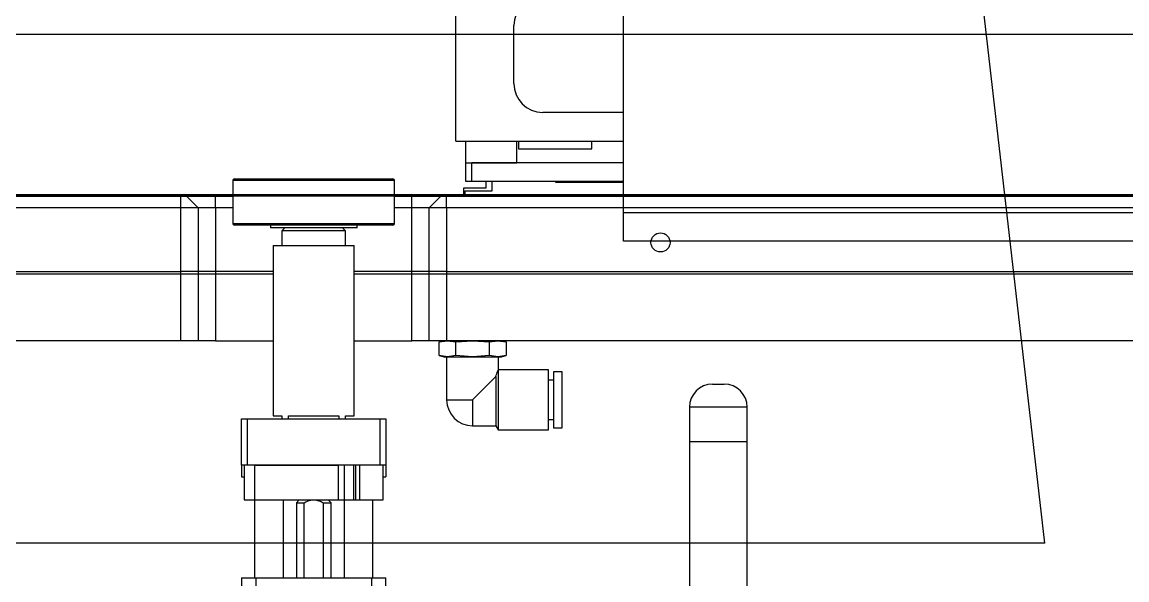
# Model space of a CAD drawing. Extents: x 500 to 100500, y -14500 to 21140.
# Drawn here: x 13707.8 to 13898.9, y -7054.4 to -6957.9 of the extents above; entities that cross this region are included whole.
import ezdxf

# ---------------------------------------------------------------- set-up
doc = ezdxf.new("R2010")
doc.units = 0
doc.linetypes.add('CENTER', pattern=[10.16, 6.35, -1.27, 1.27, -1.27])
doc.layers.get('0').update_dxf_attribs({"linetype": 'CONTINUOUS'})
for name, color, linetype in [('Center', 1, 'CENTER'), ('D', 7, 'CONTINUOUS'), ('M06SMMF-001B', 7, 'CONTINUOUS')]:
    doc.layers.add(name, color=color, linetype=linetype)

# ---------------------------------------------------------------- blocks, each defined once
blk = doc.blocks.new('KSKDKFK')
at = {"layer": 'M06SMMF-001B'}
blk.add_line((-18468.91, -26698.19, -63.77), (-15968.91, -26698.19, -63.77), dxfattribs=at)
blk = doc.blocks.new('LP F')
at = {"color": 2}
for p, q in [((14371.57, -93593.54), (14373.57, -93593.54)), ((14367.57, -93597.54), (14367.57, -93603.54)), ((14377.57, -93597.54), (14367.57, -93597.54)), ((14377.57, -93603.54), (14377.57, -93597.54)), ((14367.57, -93603.54), (14367.57, -93667.03)), ((14377.57, -93603.54), (14367.57, -93603.54)), ((14377.57, -93667.03), (14377.57, -93603.54))]:
    blk.add_line(p, q, dxfattribs=at)
for centre, start, end in [((14371.57, -93597.54), 90, 180), ((14373.57, -93597.54), 0, 90)]:
    blk.add_arc(centre, 4, start, end, dxfattribs=at)
blk = doc.blocks.new('SP F')
at = {"color": 3}
for p, q in [((14850.62, -97455.61), (14850.62, -97463.01)), ((14878.62, -97455.61), (14850.62, -97455.61)), ((14850.92, -97455.31), (14878.32, -97455.31)), ((14878.62, -97463.01), (14878.62, -97455.61)), ((14686.62, -97458.31), (14841.62, -97458.31)), ((14841.62, -97460.31), (14841.62, -97458.31)), ((14841.62, -97458.31), (14842.62, -97458.31)), ((14844.62, -97460.31), (14842.62, -97458.31)), ((14842.62, -97458.31), (14847.62, -97458.31)), ((14847.62, -97460.31), (14847.62, -97458.31)), ((14847.62, -97458.31), (14850.62, -97458.31)), ((14878.62, -97458.31), (14881.62, -97458.31)), ((14881.62, -97460.31), (14881.62, -97458.31)), ((14881.62, -97458.31), (14886.62, -97458.31)), ((14884.62, -97460.31), (14886.62, -97458.31)), ((14886.62, -97458.31), (14887.62, -97458.31)), ((14887.62, -97460.31), (14887.62, -97458.31)), ((14887.62, -97458.31), (15299.12, -97458.31)), ((14841.62, -97460.31), (14686.62, -97460.31)), ((14844.62, -97460.31), (14841.62, -97460.31)), ((14841.62, -97471.31), (14841.62, -97460.31)), ((14844.62, -97460.31), (14844.62, -97471.31)), ((14847.62, -97460.31), (14844.62, -97460.31)), ((14847.62, -97460.31), (14847.62, -97471.31)), ((14850.62, -97460.31), (14847.62, -97460.31)), ((14881.62, -97460.31), (14878.62, -97460.31)), ((14881.62, -97471.31), (14881.62, -97460.31)), ((14884.62, -97460.31), (14881.62, -97460.31)), ((14884.62, -97471.31), (14884.62, -97460.31)), ((14887.62, -97460.31), (14884.62, -97460.31)), ((14887.62, -97460.31), (14887.62, -97471.31)), ((15299.12, -97460.31), (14887.62, -97460.31)), ((14850.62, -97463.01), (14878.62, -97463.01)), ((14878.32, -97463.31), (14850.92, -97463.31)), ((14857.12, -97463.31), (14857.12, -97463.81)), ((14871.27, -97463.81), (14857.12, -97463.81)), ((14859.62, -97463.81), (14859.12, -97464.31)), ((14859.12, -97464.31), (14859.12, -97466.81)), ((14870.12, -97464.31), (14859.12, -97464.31)), ((14870.12, -97464.31), (14869.62, -97463.81)), ((14870.12, -97466.81), (14870.12, -97464.31)), ((14872.12, -97463.81), (14871.27, -97463.81)), ((14872.12, -97463.81), (14872.12, -97463.31)), ((14857.62, -97466.81), (14857.62, -97496.31)), ((14857.62, -97466.81), (14871.62, -97466.81)), ((14871.62, -97496.31), (14871.62, -97466.81)), ((14686.62, -97471.31), (14841.62, -97471.31)), ((14841.62, -97471.81), (14686.62, -97471.81)), ((14844.62, -97471.31), (14841.62, -97471.31)), ((14841.62, -97471.81), (14841.62, -97471.31)), ((14844.62, -97471.81), (14841.62, -97471.81)), ((14841.62, -97483.31), (14841.62, -97471.81)), ((14847.62, -97471.31), (14844.62, -97471.31)), ((14844.62, -97471.31), (14844.62, -97471.81)), ((14847.62, -97471.81), (14844.62, -97471.81)), ((14844.62, -97471.81), (14844.62, -97483.31)), ((14857.62, -97471.31), (14847.62, -97471.31)), ((14847.62, -97471.31), (14847.62, -97471.81)), ((14857.62, -97471.81), (14847.62, -97471.81)), ((14847.62, -97471.81), (14847.62, -97483.31)), ((14881.62, -97471.31), (14871.62, -97471.31)), ((14881.62, -97471.81), (14871.62, -97471.81)), ((14884.62, -97471.31), (14881.62, -97471.31)), ((14881.62, -97471.81), (14881.62, -97471.31)), ((14884.62, -97471.81), (14881.62, -97471.81)), ((14881.62, -97483.31), (14881.62, -97471.81)), ((14887.62, -97471.31), (14884.62, -97471.31)), ((14884.62, -97471.81), (14884.62, -97471.31)), ((14887.62, -97471.81), (14884.62, -97471.81)), ((14884.62, -97483.31), (14884.62, -97471.81)), ((14887.62, -97471.31), (15299.12, -97471.31)), ((14887.62, -97471.31), (14887.62, -97471.81)), ((15299.12, -97471.81), (14887.62, -97471.81)), ((14887.62, -97471.81), (14887.62, -97483.31)), ((14841.62, -97483.31), (14686.62, -97483.31)), ((14844.62, -97483.31), (14841.62, -97483.31)), ((14847.62, -97483.31), (14844.62, -97483.31)), ((14847.62, -97483.31), (14857.62, -97483.31)), ((14871.62, -97483.31), (14881.62, -97483.31)), ((14884.62, -97483.31), (14881.62, -97483.31)), ((14887.62, -97483.31), (14884.62, -97483.31)), ((14887.12, -97483.31), (14886.35, -97483.51)), ((14886.35, -97483.51), (14887.79, -97483.31)), ((14886.35, -97485.85), (14886.35, -97483.51)), ((15299.12, -97483.31), (14887.62, -97483.31)), ((14887.79, -97483.31), (14889.24, -97483.51)), ((14889.24, -97483.51), (14892.12, -97483.31)), ((14889.24, -97485.85), (14889.24, -97483.51)), ((14892.12, -97483.31), (14895.01, -97483.51)), ((14895.01, -97483.51), (14896.45, -97483.31)), ((14895.01, -97485.85), (14895.01, -97483.51)), ((14896.45, -97483.31), (14897.9, -97483.51)), ((14897.9, -97483.51), (14897.12, -97483.31)), ((14897.9, -97483.51), (14897.9, -97485.85)), ((14886.35, -97485.85), (14887.12, -97486.06)), ((14887.79, -97486.06), (14886.35, -97485.85)), ((14887.12, -97486.06), (14887.79, -97486.06)), ((14887.62, -97486.06), (14887.62, -97493.51)), ((14889.24, -97485.85), (14887.79, -97486.06)), ((14887.79, -97486.06), (14892.12, -97486.06)), ((14892.12, -97486.06), (14889.24, -97485.85)), ((14895.01, -97485.85), (14892.12, -97486.06)), ((14892.12, -97486.06), (14896.45, -97486.06)), ((14896.45, -97486.06), (14895.01, -97485.85)), ((14897.9, -97485.85), (14896.45, -97486.06)), ((14896.45, -97486.06), (14897.12, -97486.06)), ((14896.62, -97488.33), (14896.62, -97486.06)), ((14897.12, -97486.06), (14897.9, -97485.85)), ((14896.52, -97488.39), (14896.52, -97498.71)), ((14905.22, -97488.31), (14896.6, -97488.31)), ((14905.22, -97498.71), (14905.22, -97488.31)), ((14907.62, -97488.66), (14906.12, -97488.66)), ((14906.12, -97488.66), (14906.12, -97498.36)), ((14907.62, -97498.36), (14907.62, -97488.66)), ((14892.12, -97493.51), (14896.12, -97489.51)), ((14896.12, -97489.51), (14896.12, -97498.01)), ((14906.12, -97490.11), (14905.22, -97490.11)), ((14887.62, -97493.51), (14892.12, -97493.51)), ((14892.12, -97493.51), (14892.12, -97498.01)), ((14852.12, -97504.81), (14852.12, -97496.81)), ((14852.12, -97496.81), (14853.12, -97496.81)), ((14853.12, -97496.81), (14853.12, -97504.81)), ((14853.12, -97496.81), (14876.12, -97496.81)), ((14857.62, -97496.31), (14859.12, -97496.31)), ((14859.12, -97496.31), (14859.12, -97496.81)), ((14860.29, -97496.81), (14860.29, -97496.31)), ((14860.29, -97496.31), (14868.95, -97496.31)), ((14868.95, -97496.31), (14868.95, -97496.81)), ((14870.12, -97496.31), (14871.62, -97496.31)), ((14870.12, -97496.81), (14870.12, -97496.31)), ((14876.12, -97504.81), (14876.12, -97496.81)), ((14876.12, -97496.81), (14877.12, -97496.81)), ((14877.12, -97496.81), (14877.12, -97504.81)), ((14905.22, -97496.91), (14906.12, -97496.91)), ((14892.12, -97498.01), (14896.12, -97498.01)), ((14896.12, -97498.01), (14896.52, -97498.71)), ((14896.52, -97498.71), (14905.22, -97498.71)), ((14906.12, -97498.36), (14907.62, -97498.36)), ((14853.12, -97504.81), (14852.12, -97504.81)), ((14852.12, -97504.81), (14852.12, -97506.81)), ((14852.62, -97504.81), (14852.62, -97510.81)), ((14876.12, -97504.81), (14853.12, -97504.81)), ((14854.42, -97510.81), (14854.42, -97504.81)), ((14854.42, -97504.81), (14868.87, -97504.81)), ((14868.87, -97504.81), (14868.87, -97510.81)), ((14869.9, -97504.81), (14869.9, -97510.81)), ((14871.58, -97510.81), (14871.58, -97504.81)), ((14871.87, -97504.81), (14871.87, -97510.81)), ((14872.53, -97504.81), (14872.53, -97510.81)), ((14877.12, -97504.81), (14876.12, -97504.81)), ((14876.62, -97510.81), (14876.62, -97504.81)), ((14877.12, -97504.81), (14877.12, -97506.81)), ((14852.12, -97506.81), (14852.62, -97506.81)), ((14876.62, -97506.81), (14877.12, -97506.81)), ((14852.62, -97510.81), (14854.42, -97510.81)), ((14854.37, -97510.81), (14854.37, -97524.31)), ((14854.42, -97510.81), (14868.87, -97510.81)), ((14859.37, -97524.31), (14859.37, -97510.81)), ((14862.12, -97510.81), (14861.62, -97511.31)), ((14861.62, -97511.31), (14861.62, -97524.31)), ((14861.62, -97511.31), (14862.96, -97511.31)), ((14862.96, -97524.31), (14862.96, -97511.31)), ((14866.28, -97511.31), (14867.62, -97511.31)), ((14866.28, -97511.31), (14866.28, -97524.31)), ((14867.62, -97511.31), (14867.12, -97510.81)), ((14867.62, -97524.31), (14867.62, -97511.31)), ((14868.87, -97510.81), (14869.9, -97510.81)), ((14869.87, -97510.81), (14869.87, -97524.31)), ((14869.9, -97510.81), (14871.58, -97510.81)), ((14871.58, -97510.81), (14871.87, -97510.81)), ((14871.87, -97510.81), (14872.53, -97510.81)), ((14872.53, -97510.81), (14876.62, -97510.81)), ((14874.87, -97524.31), (14874.87, -97510.81)), ((14852.12, -97524.31), (14852.12, -97527.71)), ((14852.12, -97524.31), (14854.64, -97524.31)), ((14854.64, -97527.71), (14854.64, -97524.31)), ((14854.64, -97524.31), (14874.61, -97524.31)), ((14874.61, -97524.31), (14874.61, -97556.31)), ((14874.61, -97524.31), (14877.12, -97524.31)), ((14877.12, -97556.31), (14877.12, -97524.31))]:
    blk.add_line(p, q, dxfattribs=at)
blk.add_circle((14924.62, -97466.31), 1.65, dxfattribs=at)
for centre, radius, start, end in [((14850.92, -97455.61), 0.3, 90, 180), ((14878.32, -97455.61), 0.3, 0, 90), ((14850.92, -97463.01), 0.3, 180, 270), ((14878.32, -97463.01), 0.3, 270, 0), ((14892.12, -97493.51), 4.5, 180, 270)]:
    blk.add_arc(centre, radius, start, end, dxfattribs=at)
for points, knots in [([(14896.12, -97489.51), (14896.23, -97489.19), (14896.38, -97488.76), (14896.49, -97488.47), (14896.52, -97488.39)], [0, 0, 0, 0, 0.739147, 1, 1, 1, 1]), ([(14896.6, -97488.33), (14896.61, -97488.32), (14896.64, -97488.29), (14896.57, -97488.35), (14896.52, -97488.39)], [0, 0, 0, 0, 0.223631, 1, 1, 1, 1]), ([(14862.96, -97511.31), (14863.34, -97511.12), (14863.86, -97510.85), (14864.45, -97510.82), (14864.62, -97510.81)], [0, 0, 0, 0, 0.701105, 1, 1, 1, 1]), ([(14864.62, -97510.81), (14864.93, -97510.84), (14865.51, -97510.9), (14866.03, -97511.17), (14866.28, -97511.31)], [0, 0, 0, 0, 0.5207167, 1, 1, 1, 1])]:
    blk.add_open_spline(points, degree=3, knots=knots, dxfattribs=at)
blk = doc.blocks.new('glass 925')
at = {"color": 1, "elevation": -75.82}
blk.add_lwpolyline([(-6068.99, -93562.84), (-5143.99, -93562.84), (-5143.99, -93563.14), (-6068.99, -93563.14)], close=True, dxfattribs=at)
blk = doc.blocks.new('KJVision R')
at = {"color": 2, "linetype": 'Continuous', "lineweight": 25}
for p, q in [((10317.9, -72398.13, 54.87), (10167.5, -71090.14, 54.87)), ((10311, -72338.14, 54.87), (10434.9, -72338.14, 54.87)), ((10317.9, -72398.13, 54.87), (10129.45, -72398.13, 54.87))]:
    blk.add_line(p, q, dxfattribs=at)
blk = doc.blocks.new('probe card r')
at = {"color": 6}
for p, q in [((15392.3, -88448.25, 10.47), (15392.3, -88404.05, 10.47)), ((15421.3, -88460.55, 54.46), (15421.3, -88403.25, 10.47)), ((15402.3, -88438.25, 10.47), (15402.3, -88428.25, 10.47)), ((15421.3, -88443.25, 10.47), (15407.3, -88443.25, 10.47)), ((15392.3, -88448.25, 10.47), (15421.3, -88448.25, 10.47)), ((15394.02, -88451.99, 10.47), (15394.02, -88448.25, 10.47)), ((15402.8, -88451.99, 10.47), (15402.8, -88448.25, 10.47)), ((15403.1, -88448.25, 10.47), (15403.1, -88449.55, 10.47)), ((15415.8, -88449.55, 10.47), (15415.8, -88448.25, 10.47)), ((15403.1, -88449.55, 10.47), (15415.8, -88449.55, 10.47)), ((15394.02, -88451.99, 10.47), (15402.8, -88451.99, 10.47)), ((15394.02, -88455.19, 10.47), (15394.02, -88451.99, 10.47)), ((15395.02, -88455.19, 10.47), (15395.02, -88451.99, 10.47)), ((15421.3, -88451.99, 10.47), (15395.02, -88451.99, 10.47)), ((15395.02, -88455.19, 10.47), (15394.02, -88455.19, 10.47)), ((15421.3, -88455.19, 10.47), (15395.02, -88455.19, 10.47)), ((15397.45, -88455.2, 10.47), (15397.45, -88455.19, 10.47)), ((15398.61, -88455.2, 10.47), (15397.45, -88455.2, 10.47)), ((15397.48, -88455.2, 10.47), (15397.48, -88456.37, 10.47)), ((15398.58, -88456.72, 10.47), (15398.58, -88455.2, 10.47)), ((15398.61, -88455.2, 10.47), (15398.61, -88455.19, 10.47)), ((15409.52, -88455.2, 10.47), (15409.52, -88455.19, 10.47)), ((15409.52, -88455.2, 10.47), (15409.52, -88455.3, 10.47)), ((15421.3, -88455.2, 10.47), (15409.52, -88455.2, 10.47)), ((15412.52, -88455.2, 10.47), (15409.52, -88455.2, 10.47)), ((15409.52, -88455.3, 10.47), (15421.3, -88455.3, 10.47)), ((15412.52, -88455.2, 10.47), (15412.52, -88455.19, 10.47)), ((15413.52, -88455.2, 10.47), (15413.52, -88455.19, 10.47)), ((15413.52, -88455.2, 10.47), (15413.52, -88455.3, 10.47)), ((15413.52, -88455.2, 10.47), (15421.3, -88455.2, 10.47)), ((15416.52, -88455.2, 10.47), (15413.52, -88455.2, 10.47)), ((15421.3, -88455.3, 10.47), (15413.52, -88455.3, 10.47)), ((15416.52, -88455.2, 10.47), (15416.52, -88455.19, 10.47)), ((15417.52, -88455.2, 10.47), (15417.52, -88455.19, 10.47)), ((15417.52, -88455.2, 10.47), (15417.52, -88455.3, 10.47)), ((15421.3, -88455.2, 10.47), (15417.52, -88455.2, 10.47)), ((15420.52, -88455.2, 10.47), (15417.52, -88455.2, 10.47)), ((15417.52, -88455.3, 10.47), (15421.3, -88455.3, 10.47)), ((15420.52, -88455.2, 10.47), (15420.52, -88455.19, 10.47)), ((15393.58, -88456.42, 10.47), (15393.58, -88457.65, 10.47)), ((15393.64, -88457.75, 10.47), (15393.58, -88457.66, 10.47)), ((15397.48, -88456.37, 10.47), (15393.63, -88456.37, 10.47)), ((15393.84, -88457.52, 10.47), (15393.67, -88457.75, 10.47)), ((15393.84, -88456.9, 10.47), (15393.84, -88457.52, 10.47)), ((15393.89, -88456.85, 10.47), (15398.44, -88456.85, 10.47)), ((15421.3, -88465.55, 54.46), (15421.3, -88460.55, 54.46)), ((15421.3, -88460.55, 54.46), (15511.3, -88460.55, 54.46)), ((15511.3, -88465.55, 54.46), (15421.3, -88465.55, 54.46))]:
    blk.add_line(p, q, dxfattribs=at)
for centre, radius, start, end in [((15407.3, -88428.25, 10.47), 5, 90, 180), ((15407.3, -88438.25, 10.47), 5, 180, 270), ((15393.63, -88456.42, 10.47), 0.05, 90, 180), ((15393.59, -88457.65, 10.47), 0.01, 180, 217.1555), ((15393.65, -88457.74, 10.47), 0.01, 217.1555, 258.0576), ((15393.66, -88457.72, 10.47), 0.035, 258.0576, 281.9424), ((15393.66, -88457.74, 10.47), 0.01, 281.9424, 322.8445), ((15393.89, -88456.9, 10.47), 0.05, 90, 180), ((15398.44, -88456.72, 10.47), 0.132, 270, 0)]:
    blk.add_arc(centre, radius, start, end, dxfattribs=at)

msp = doc.modelspace()

# ---------------------------------------------------------------- block references
at = {"color": 0}
for name, p in [('probe card r', (-1609.46, 81469.71, -150.01)), ('SP F', (-1106.4, 90470.27, -139.53)), ('glass 925', (19657.21, 86575.1, -63.71)), ('LP F', (-544.35, 86573, -139.53))]:
    msp.add_blockref(name, p, dxfattribs=at)
at = {"layer": 'Center'}
msp.add_blockref('KJVision R', (3566.82, 65350.1, -194.4), dxfattribs=at)
at = {"layer": 'D'}
msp.add_blockref('KSKDKFK', (30867.63, 19738.15, -55.27), dxfattribs=at)

doc.saveas('drawing.dxf')
